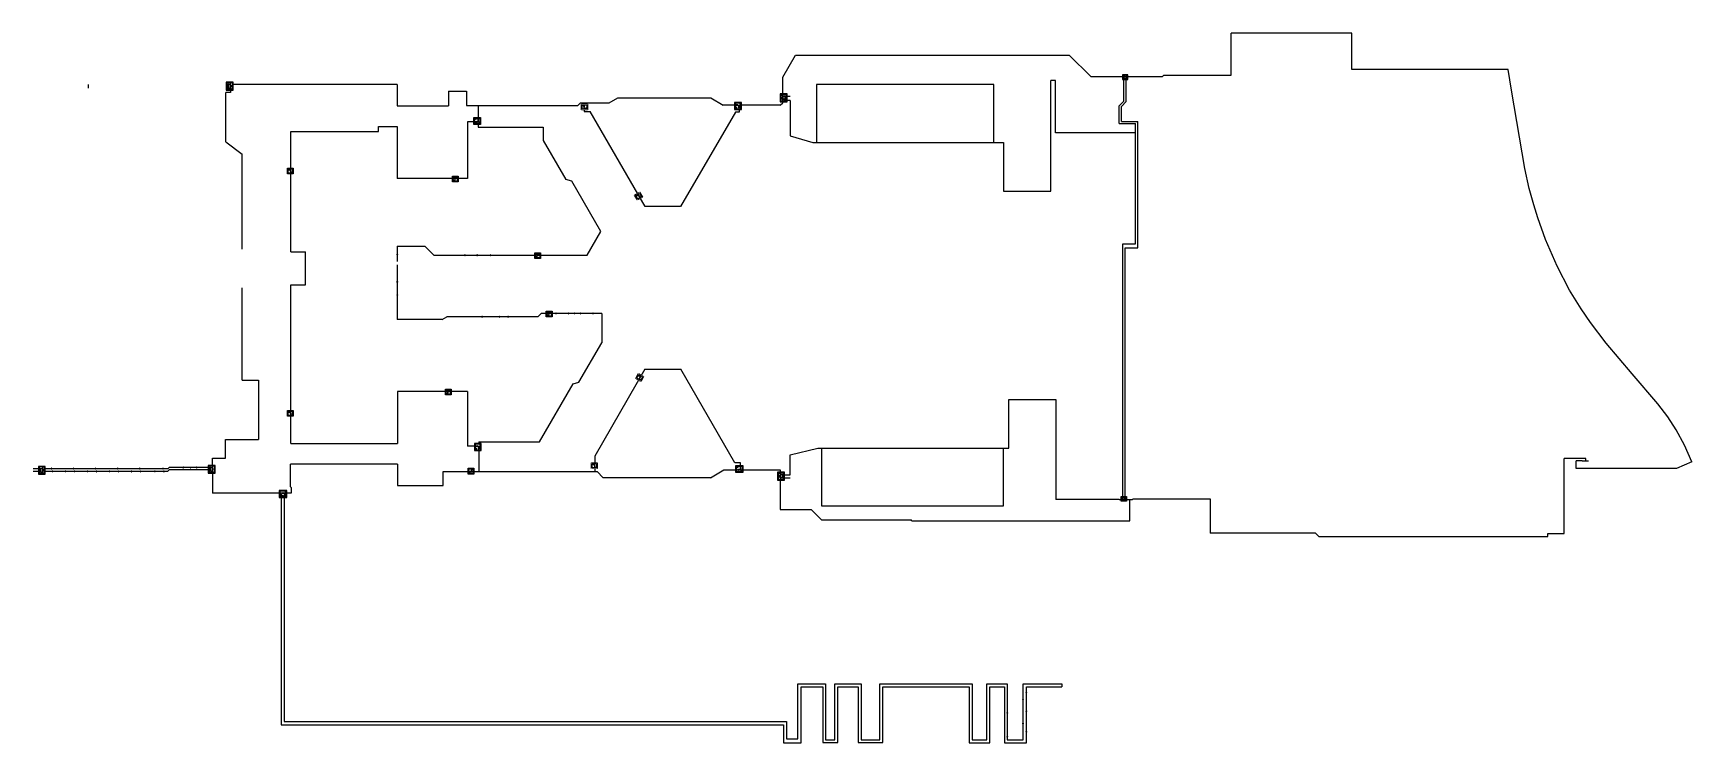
# Model space of a CAD drawing. Header units: millimetres. Extents: x 3277 to 8918, y 3908 to 6324.
import ezdxf

# ---------------------------------------------------------------- set-up
doc = ezdxf.new("R2010")
doc.units = ezdxf.units.MM
doc.set_wipeout_variables(frame=1)
for name, color, linetype in [('--GY-DN00', 6, 'Continuous'), ('--GY-DN300', 6, 'Continuous'), ('--GY-DN400', 5, 'Continuous'), ('--GY-DN450', 1, 'Continuous'), ('--GY-加油栓井', 3, 'Continuous'), ('--GY-管道DN450', 1, 'Continuous'), ('--GY-阀门井', 3, 'Continuous')]:
    doc.layers.add(name, color=color, linetype=linetype)

# ---------------------------------------------------------------- blocks, each defined once
blk = doc.blocks.new('单阀DN450')
blk.add_wipeout([(-1.4, 1.1), (-1.4, -1.5), (1.2, -1.5), (1.2, 1.1)]).dxf.layer = '--GY-阀门井'
at = {"layer": '--GY-阀门井'}
for p, q in [((-0.254, 0.3175), (-0.254, -0.3175)), ((-0.216, 0.3175), (-0.216, -0.3175)), ((0, 0.3175), (-0.216, 0)), ((0, 0.3175), (0, -0.3175)), ((0.216, 0), (0, 0.3175)), ((0.216, 0.3175), (0.216, -0.3175)), ((0.254, 0.3175), (0.254, -0.3175)), ((0.9, 0), (0.254, 0)), ((-0.254, 0), (-1.1, 0)), ((-0.216, 0), (0, -0.3175)), ((0, -0.3175), (0.216, 0))]:
    blk.add_line(p, q, dxfattribs=at)
for points in [[(-1.4, 1.1), (1.2, 1.1), (1.2, -1.5), (-1.4, -1.5)], [(-1.4, 1.1), (1.2, 1.1), (1.2, -1.5), (-1.4, -1.5)], [(-1.1, 0.8), (0.9, 0.8), (0.9, -1.2), (-1.1, -1.2)]]:
    blk.add_lwpolyline(points, close=True, dxfattribs=at)
for centre, radius in [((0.6, 0.5), 0.115), ((-0.75, -0.85), 0.35)]:
    blk.add_circle(centre, radius, dxfattribs=at)
blk = doc.blocks.new('单阀DN300')
at = {"layer": '--GY-阀门井'}
blk.add_lwpolyline([(-1.3, 1.1), (1.3, 1.1), (1.3, -1.5), (-1.3, -1.5)], close=True, dxfattribs=at)
blk.add_wipeout([(-1.3, 1.1), (-1.3, -1.5), (1.3, -1.5), (1.3, 1.1)]).dxf.layer = '--GY-阀门井'
for p, q in [((-0.208, 0.2415), (-0.208, -0.2415)), ((-0.178, 0.2415), (-0.178, -0.2415)), ((0, 0.2415), (-0.178, 0)), ((0, 0.2415), (0, -0.2415)), ((0.178, 0), (0, 0.2415)), ((0.178, 0.2415), (0.178, -0.2415)), ((0.208, 0.2415), (0.208, -0.2415)), ((1, 0), (0.208, 0)), ((-0.208, 0), (-1, 0)), ((-0.178, 0), (0, -0.2415)), ((0, -0.2415), (0.178, 0))]:
    blk.add_line(p, q, dxfattribs=at)
blk.add_lwpolyline([(-1, 0.8), (1, 0.8), (1, -1.2), (-1, -1.2)], close=True, dxfattribs=at)
for centre, radius in [((0.7, 0.5), 0.115), ((-0.65, -0.85), 0.35)]:
    blk.add_circle(centre, radius, dxfattribs=at)
blk = doc.blocks.new('双阀DN450x300')
blk.add_wipeout([(-2, 2), (-2, -1.1), (1.1, -1.1), (1.1, 2)]).dxf.layer = '--GY-阀门井'
at = {"layer": '--GY-阀门井'}
for p, q in [((-1.154, 0.3175), (-1.154, -0.3175)), ((-1.116, 0.3175), (-1.116, -0.3175)), ((-0.9, 0.3175), (-1.116, 0)), ((-0.9, 0.3175), (-0.9, -0.3175)), ((-0.684, 0), (-0.9, 0.3175)), ((-0.684, 0.3175), (-0.684, -0.3175)), ((-0.646, 0.3175), (-0.646, -0.3175)), ((-0.2415, 1.108), (0.2415, 1.108)), ((-0.2415, 1.078), (0.2415, 1.078)), ((0, 1.078), (-0.2415, 0.9)), ((-0.2415, 0.9), (0.2415, 0.9)), ((-0.2415, 0.9), (0, 0.722)), ((-0.2415, 0.722), (0.2415, 0.722)), ((-0.2415, 0.692), (0.2415, 0.692)), ((0, 1.7), (0, 1.108)), ((0.2415, 0.9), (0, 1.078)), ((0, 0.722), (0.2415, 0.9)), ((0, 0.692), (0, 0)), ((-1.116, 0), (-0.9, -0.3175)), ((-0.9, -0.3175), (-0.684, 0))]:
    blk.add_line(p, q, dxfattribs=at)
for points in [[(-2, 2), (1.1, 2), (1.1, -1.1), (-2, -1.1)], [(-1.7, 1.7), (0.8, 1.7), (0.8, -0.8), (-1.7, -0.8)]]:
    blk.add_lwpolyline(points, close=True, dxfattribs=at)
for points in [[(-1.7, 0), (-1.154, 0)], [(-0.646, 0), (0.8, 0)]]:
    blk.add_lwpolyline(points, dxfattribs=at)
for centre, radius in [((-1.35, 1.35), 0.35), ((0.5, -0.5), 0.115)]:
    blk.add_circle(centre, radius, dxfattribs=at)
blk = doc.blocks.new('三阀DN450x300x300')
blk.add_wipeout([(2642.13, 2024.14), (2642.13, 2021.04), (2645.73, 2021.04), (2645.73, 2024.14)]).dxf.layer = '--GY-阀门井'
at = {"layer": '--GY-阀门井'}
for p, q in [((2643.68, 2023.04), (2642.43, 2023.04)), ((2642.89, 2022.35), (2643.37, 2022.35)), ((2642.89, 2022.32), (2643.37, 2022.32)), ((2643.13, 2022.32), (2642.89, 2022.14)), ((2642.89, 2022.14), (2643.37, 2022.14)), ((2642.89, 2022.14), (2643.13, 2021.96)), ((2642.89, 2021.96), (2643.37, 2021.96)), ((2642.89, 2021.93), (2643.37, 2021.93)), ((2643.13, 2022.35), (2643.13, 2023.04)), ((2643.37, 2022.14), (2643.13, 2022.32)), ((2643.13, 2021.96), (2643.37, 2022.14)), ((2643.13, 2021.34), (2643.13, 2021.93)), ((2643.68, 2023.36), (2643.68, 2022.73)), ((2643.71, 2023.36), (2643.71, 2022.73)), ((2643.93, 2023.36), (2643.71, 2023.04)), ((2643.71, 2023.04), (2643.93, 2022.73)), ((2643.93, 2023.36), (2643.93, 2022.73)), ((2644.15, 2023.04), (2643.93, 2023.36)), ((2643.93, 2022.73), (2644.15, 2023.04)), ((2644.15, 2023.36), (2644.15, 2022.73)), ((2644.18, 2023.36), (2644.18, 2022.73)), ((2645.43, 2023.04), (2644.18, 2023.04)), ((2644.49, 2022.35), (2644.97, 2022.35)), ((2644.49, 2022.32), (2644.97, 2022.32)), ((2644.73, 2022.32), (2644.49, 2022.14)), ((2644.49, 2022.14), (2644.97, 2022.14)), ((2644.49, 2022.14), (2644.73, 2021.96)), ((2644.49, 2021.96), (2644.97, 2021.96)), ((2644.49, 2021.93), (2644.97, 2021.93)), ((2644.73, 2022.35), (2644.73, 2023.04)), ((2644.97, 2022.14), (2644.73, 2022.32)), ((2644.73, 2021.96), (2644.97, 2022.14)), ((2644.73, 2021.34), (2644.73, 2021.93))]:
    blk.add_line(p, q, dxfattribs=at)
for points in [[(2642.13, 2021.04), (2645.73, 2021.04), (2645.73, 2024.14), (2642.13, 2024.14)], [(2642.43, 2021.34), (2645.43, 2021.34), (2645.43, 2023.84), (2642.43, 2023.84)]]:
    blk.add_lwpolyline(points, close=True, dxfattribs=at)
for centre, radius in [((2645.13, 2023.54), 0.115), ((2643.93, 2021.69), 0.35)]:
    blk.add_circle(centre, radius, dxfattribs=at)
blk = doc.blocks.new('三阀阀井DN450x400x400')
blk.add_wipeout([(2652.6, 2028.68), (2652.6, 2025.58), (2656.2, 2025.58), (2656.2, 2028.68)]).dxf.layer = '--GY-阀门井'
at = {"layer": '--GY-阀门井'}
for p, q in [((2654.15, 2027.58), (2652.9, 2027.58)), ((2653.92, 2026.94), (2653.28, 2026.94)), ((2653.92, 2026.9), (2653.28, 2026.9)), ((2653.6, 2026.9), (2653.28, 2026.68)), ((2653.92, 2026.68), (2653.28, 2026.68)), ((2653.28, 2026.68), (2653.6, 2026.47)), ((2653.92, 2026.47), (2653.28, 2026.47)), ((2653.92, 2026.43), (2653.28, 2026.43)), ((2653.6, 2026.94), (2653.6, 2027.58)), ((2653.92, 2026.68), (2653.6, 2026.9)), ((2653.6, 2026.47), (2653.92, 2026.68)), ((2653.6, 2025.88), (2653.6, 2026.43)), ((2654.15, 2027.9), (2654.15, 2027.26)), ((2654.19, 2027.9), (2654.19, 2027.26)), ((2654.4, 2027.9), (2654.19, 2027.58)), ((2654.19, 2027.58), (2654.4, 2027.26)), ((2654.4, 2027.9), (2654.4, 2027.26)), ((2654.62, 2027.58), (2654.4, 2027.9)), ((2654.4, 2027.26), (2654.62, 2027.58)), ((2654.62, 2027.9), (2654.62, 2027.26)), ((2654.66, 2027.9), (2654.66, 2027.26)), ((2655.9, 2027.58), (2654.66, 2027.58)), ((2654.88, 2026.94), (2655.52, 2026.94)), ((2654.88, 2026.9), (2655.52, 2026.9)), ((2654.88, 2026.68), (2655.2, 2026.9)), ((2654.88, 2026.68), (2655.52, 2026.68)), ((2655.2, 2026.47), (2654.88, 2026.68)), ((2654.88, 2026.47), (2655.52, 2026.47)), ((2654.88, 2026.43), (2655.52, 2026.43)), ((2655.2, 2026.94), (2655.2, 2027.58)), ((2655.2, 2026.9), (2655.52, 2026.68)), ((2655.52, 2026.68), (2655.2, 2026.47)), ((2655.2, 2025.88), (2655.2, 2026.43))]:
    blk.add_line(p, q, dxfattribs=at)
for points in [[(2652.6, 2025.58), (2656.2, 2025.58), (2656.2, 2028.68), (2652.6, 2028.68)], [(2652.9, 2025.88), (2655.9, 2025.88), (2655.9, 2028.38), (2652.9, 2028.38)]]:
    blk.add_lwpolyline(points, close=True, dxfattribs=at)
for centre, radius in [((2654.4, 2026.23), 0.35), ((2655.6, 2028.08), 0.115)]:
    blk.add_circle(centre, radius, dxfattribs=at)
blk = doc.blocks.new('单阀DN400')
blk.add_wipeout([(-1.4, 1.1), (-1.4, -1.5), (1.2, -1.5), (1.2, 1.1)]).dxf.layer = '--GY-阀门井'
at = {"layer": '--GY-阀门井'}
for p, q in [((-0.235, -0.2985), (-0.235, 0.2985)), ((-0.203, -0.2985), (-0.203, 0.2985)), ((0, 0.2985), (-0.203, 0)), ((-0.203, 0), (0, -0.2985)), ((0, -0.2985), (0, 0.2985)), ((0.203, 0), (0, 0.2985)), ((0, -0.2985), (0.203, 0)), ((0.203, -0.2985), (0.203, 0.2985)), ((0.235, -0.2985), (0.235, 0.2985)), ((0.9, 0), (0.235, 0)), ((-0.235, 0), (-1.1, 0))]:
    blk.add_line(p, q, dxfattribs=at)
for points in [[(-1.4, 1.1), (1.2, 1.1), (1.2, -1.5), (-1.4, -1.5)], [(-1.4, 1.1), (1.2, 1.1), (1.2, -1.5), (-1.4, -1.5)], [(-1.1, 0.8), (0.9, 0.8), (0.9, -1.2), (-1.1, -1.2)]]:
    blk.add_lwpolyline(points, close=True, dxfattribs=at)
for centre, radius in [((0.6, 0.5), 0.115), ((-0.75, -0.85), 0.35)]:
    blk.add_circle(centre, radius, dxfattribs=at)
blk = doc.blocks.new('双阀DN450x450')
blk.add_wipeout([(-2, 2), (-2, -1.1), (1.1, -1.1), (1.1, 2)]).dxf.layer = '--GY-阀门井'
at = {"layer": '--GY-阀门井'}
for p, q in [((-1.154, 0.3175), (-1.154, -0.3175)), ((-1.116, 0.3175), (-1.116, -0.3175)), ((-0.9, 0.3175), (-1.116, 0)), ((-0.9, 0.3175), (-0.9, -0.3175)), ((-0.684, 0), (-0.9, 0.3175)), ((-0.684, 0.3175), (-0.684, -0.3175)), ((-0.646, 0.3175), (-0.646, -0.3175)), ((0.3175, 1.154), (-0.3175, 1.154)), ((0.3175, 1.116), (-0.3175, 1.116)), ((0, 1.116), (-0.3175, 0.9)), ((0.3175, 0.9), (-0.3175, 0.9)), ((-0.3175, 0.9), (0, 0.684)), ((0.3175, 0.684), (-0.3175, 0.684)), ((0.3175, 0.646), (-0.3175, 0.646)), ((0, 1.7), (0, 1.154)), ((0.3175, 0.9), (0, 1.116)), ((0, 0.684), (0.3175, 0.9)), ((0, 0.646), (0, 0)), ((-1.116, 0), (-0.9, -0.3175)), ((-0.9, -0.3175), (-0.684, 0))]:
    blk.add_line(p, q, dxfattribs=at)
for points in [[(-2, 2), (1.1, 2), (1.1, -1.1), (-2, -1.1)], [(-1.7, 1.7), (0.8, 1.7), (0.8, -0.8), (-1.7, -0.8)]]:
    blk.add_lwpolyline(points, close=True, dxfattribs=at)
for points in [[(-1.7, 0), (-1.154, 0)], [(-0.646, 0), (0.8, 0)]]:
    blk.add_lwpolyline(points, dxfattribs=at)
for centre, radius in [((-1.35, 1.35), 0.35), ((0.5, -0.5), 0.115)]:
    blk.add_circle(centre, radius, dxfattribs=at)
blk = doc.blocks.new('加油栓井')
at = {"layer": '--GY-加油栓井'}
blk.add_lwpolyline([(1, 0), (1, 0.1), (1, 0.1), (1, 0.2), (1, 0.2), (1, 0.3), (0.9, 0.4), (0.9, 0.4), (0.9, 0.5), (0.8, 0.5), (0.8, 0.6), (0.8, 0.6), (0.7, 0.7), (0.7, 0.7), (0.6, 0.8), (0.6, 0.8), (0.5, 0.8), (0.5, 0.9), (0.4, 0.9), (0.4, 0.9), (0.3, 1), (0.2, 1), (0.2, 1), (0.1, 1), (0.1, 1), (0, 1), (-0.1, 1), (-0.1, 1), (-0.2, 1), (-0.2, 1), (-0.3, 1), (-0.4, 0.9), (-0.4, 0.9), (-0.5, 0.9), (-0.5, 0.8), (-0.6, 0.8), (-0.6, 0.8), (-0.7, 0.7), (-0.7, 0.7), (-0.8, 0.6), (-0.8, 0.6), (-0.8, 0.5), (-0.9, 0.5), (-0.9, 0.4), (-0.9, 0.4), (-1, 0.3), (-1, 0.2), (-1, 0.2), (-1, 0.1), (-1, 0.1), (-1, 0), (-1, -0.1), (-1, -0.1), (-1, -0.2), (-1, -0.2), (-1, -0.3), (-0.9, -0.4), (-0.9, -0.4), (-0.9, -0.5), (-0.8, -0.5), (-0.8, -0.6), (-0.8, -0.6), (-0.7, -0.7), (-0.7, -0.7), (-0.6, -0.8), (-0.6, -0.8), (-0.5, -0.8), (-0.5, -0.9), (-0.4, -0.9), (-0.4, -0.9), (-0.3, -1), (-0.2, -1), (-0.2, -1), (-0.1, -1), (-0.1, -1), (0, -1), (0.1, -1), (0.1, -1), (0.2, -1), (0.2, -1), (0.3, -1), (0.4, -0.9), (0.4, -0.9), (0.5, -0.9), (0.5, -0.8), (0.6, -0.8), (0.6, -0.8), (0.7, -0.7), (0.7, -0.7), (0.8, -0.6), (0.8, -0.6), (0.8, -0.5), (0.9, -0.5), (0.9, -0.4), (0.9, -0.4), (1, -0.3), (1, -0.2), (1, -0.2), (1, -0.1), (1, -0.1)], close=True, dxfattribs=at)
blk.add_circle((0, 0), 1, dxfattribs=at)
blk.add_wipeout([(1, 0), (1, 0.1), (1, 0.1), (1, 0.2), (1, 0.2), (1, 0.3), (0.9, 0.4), (0.9, 0.4), (0.9, 0.5), (0.8, 0.5), (0.8, 0.6), (0.8, 0.6), (0.7, 0.7), (0.7, 0.7), (0.6, 0.8), (0.6, 0.8), (0.5, 0.8), (0.5, 0.9), (0.4, 0.9), (0.4, 0.9), (0.3, 1), (0.2, 1), (0.2, 1), (0.1, 1), (0.1, 1), (0, 1), (-0.1, 1), (-0.1, 1), (-0.2, 1), (-0.2, 1), (-0.3, 1), (-0.4, 0.9), (-0.4, 0.9), (-0.5, 0.9), (-0.5, 0.8), (-0.6, 0.8), (-0.6, 0.8), (-0.7, 0.7), (-0.7, 0.7), (-0.8, 0.6), (-0.8, 0.6), (-0.8, 0.5), (-0.9, 0.5), (-0.9, 0.4), (-0.9, 0.4), (-1, 0.3), (-1, 0.2), (-1, 0.2), (-1, 0.1), (-1, 0.1), (-1, 0), (-1, -0.1), (-1, -0.1), (-1, -0.2), (-1, -0.2), (-1, -0.3), (-0.9, -0.4), (-0.9, -0.4), (-0.9, -0.5), (-0.8, -0.5), (-0.8, -0.6), (-0.8, -0.6), (-0.7, -0.7), (-0.7, -0.7), (-0.6, -0.8), (-0.6, -0.8), (-0.5, -0.8), (-0.5, -0.9), (-0.4, -0.9), (-0.4, -0.9), (-0.3, -1), (-0.2, -1), (-0.2, -1), (-0.1, -1), (-0.1, -1), (0, -1), (0.1, -1), (0.1, -1), (0.2, -1), (0.2, -1), (0.3, -1), (0.4, -0.9), (0.4, -0.9), (0.5, -0.9), (0.5, -0.8), (0.6, -0.8), (0.6, -0.8), (0.7, -0.7), (0.7, -0.7), (0.8, -0.6), (0.8, -0.6), (0.8, -0.5), (0.9, -0.5), (0.9, -0.4), (0.9, -0.4), (1, -0.3), (1, -0.2), (1, -0.2), (1, -0.1), (1, -0.1)]).dxf.layer = '--GY-加油栓井'
blk.add_hatch(color=256, dxfattribs=at).paths.add_polyline_path([(0.5, 0, 1), (-0.5, 0, 1)])
blk.add_circle((0, 0), 0.5, dxfattribs=at)

msp = doc.modelspace()

# ---------------------------------------------------------------- linework, layer by layer
at = {"layer": '--GY-DN00', "color": 1, "elevation": 0}
msp.add_lwpolyline([(8557.6, 4868.5), (8567.3, 4868.5)], dxfattribs=at)
at = {"layer": '--GY-DN300', "color": 1}
msp.add_line((3464.7, 6137.3), (3464.7, 6149.3), dxfattribs=at)
at = {"layer": '--GY-DN300', "color": 1, "elevation": 0}
for points in [[(5150.6, 6086.6), (5150.6, 6056.8)], [(5150.6, 6056.8), (5171.7, 6056.8)], [(5358, 5734.2), (5171.7, 6056.8)], [(5665.5, 6055), (5479.1, 5734.2)], [(5677.6, 6055), (5665.5, 6055)], [(5677.6, 6079.4), (5677.6, 6055)], [(5479.1, 5734.2), (5358, 5734.2)], [(5357.7, 5180.2), (5186.8, 4884.2)], [(5357.7, 5180.2), (5479.5, 5180.2)], [(5663.5, 4861.5), (5479.5, 5180.2)], [(5186.8, 4884.2), (5186.8, 4831.6)], [(5682.3, 4861.5), (5663.5, 4861.5)], [(5682.3, 4837.3), (5682.3, 4861.5)]]:
    msp.add_lwpolyline(points, dxfattribs=at)
at = {"layer": '--GY-DN300', "color": 1}
for points in [[(3733.5, 4832.3), (3276.8, 4832.3)], [(3277.1, 4842), (3736, 4842)], [(3733.5, 4832.3), (3739.4, 4837.4)], [(3736, 4842), (3739.4, 4845.4)], [(3887, 4845.4), (3739.4, 4845.4)], [(3887, 4837.4), (3739.4, 4837.4)]]:
    msp.add_lwpolyline(points, dxfattribs=at)
at = {"layer": '--GY-DN300'}
msp.add_lwpolyline([(3309.8, 4842), (3309.8, 4832.3)], dxfattribs=at)
at = {"layer": '--GY-DN400', "color": 1}
for points in [[(4153.1, 5989.1), (4451.6, 5989.1)], [(4153.1, 5580), (4153.1, 5989.1)], [(4451.6, 5989.1), (4451.6, 6006)], [(4451.6, 6006), (4515.1, 6006)], [(4790.4, 6021.6), (4754.6, 6021.6)], [(4153.1, 5580), (4203.1, 5580)], [(4203.1, 5467), (4203.1, 5580)], [(4153.1, 5467), (4203.1, 5467)], [(4153.1, 4927.5), (4153.1, 5467)], [(4153.1, 4927.5), (4515.5, 4927.5)], [(4792.8, 4918.5), (4754.6, 4918.5)]]:
    msp.add_lwpolyline(points, dxfattribs=at)
at = {"layer": '--GY-DN400', "color": 1, "elevation": 0}
for points in [[(4515.1, 6006), (4515.1, 5829)], [(4754.6, 6021.6), (4754.6, 5829)], [(4754.6, 5829), (4515.1, 5829)], [(4515.5, 5104.3), (4515.5, 4927.5)], [(4754.6, 5104.3), (4515.5, 5104.3)], [(4754.6, 5104.3), (4754.6, 4918.5)]]:
    msp.add_lwpolyline(points, dxfattribs=at)
at = {"layer": '--GY-DN450'}
for p, q in [((5108.5, 5820.6), (5088.2, 5826)), ((8545.7, 4868.5, 0), (8525.1, 4868.6, 0)), ((5877.2, 3921.8), (5877.2, 4109.2)), ((5877.2, 4109.2), (5971.6, 4109.2)), ((5971.6, 4109.2), (5971.6, 3919.1)), ((6003.2, 3919.1), (6003.2, 4109.2)), ((6003.2, 4109.2), (6093, 4109.2)), ((6093, 4109.2), (6093, 3919.1)), ((6156.8, 3919.1), (6156.8, 4109.2)), ((6156.8, 4109.2), (6470.3, 4109.2)), ((6470.3, 4109.2), (6470.3, 3919.1)), ((6520.3, 3919.1), (6520.3, 4109.2)), ((6520.3, 4109.2), (6590.1, 4109.2)), ((6590.1, 4109.2), (6590.1, 3919.1)), ((6643.9, 3919.1), (6643.9, 4109.2)), ((6643.9, 4109.2), (6775.4, 4109.2, 0)), ((4130.7, 3981.1), (5839.5, 3981.1)), ((5839.5, 3981.1), (5839.5, 3921.8)), ((5839.5, 3921.8), (5877.2, 3921.8)), ((5971.6, 3919.1), (6003.2, 3919.1)), ((6093, 3919.1), (6156.8, 3919.1)), ((6470.3, 3919.1), (6520.3, 3919.1)), ((6590.1, 3919.1), (6643.9, 3919.1))]:
    msp.add_line(p, q, dxfattribs=at)
at = {"layer": '--GY-DN450', "color": 1}
for points in [[(7762.1, 6324), (7351.6, 6324)], [(7351.6, 6180.5), (7351.6, 6324)], [(7762.1, 6200), (7762.1, 6324)], [(5826.1, 6174.5), (5869.4, 6249.6)], [(6801, 6249.6), (6874.1, 6176.5)], [(6874.1, 6176.5), (7118.1, 6176.5)], [(6986.9, 6092.5), (6986.9, 6176.5)], [(6994.9, 6091.1), (6994.9, 6176.5)], [(7122.1, 6180.5), (7118.1, 6176.5)], [(7122.1, 6180.5), (7351.6, 6180.5)], [(8293.6, 6200), (7762.1, 6200)], [(8304.9, 6130), (8293.6, 6200)], [(3948.4, 6122.4), (3932.5, 6122.4)], [(3932.5, 5953.6), (3932.5, 6122.4)], [(3948.4, 6149.3), (3948.4, 6122.4)], [(5851.6, 6108.9), (5826.1, 6108.9)], [(8350.9, 5863), (8304.9, 6130)], [(4790.4, 6077.6), (4790.4, 6004.2)], [(6986.9, 6092.5), (6970.8, 6076.4)], [(6970.8, 6016), (6970.8, 6076.4)], [(6994.9, 6091.1), (6978.5, 6074.7)], [(6978.5, 6022.8), (6978.5, 6074.7)], [(6970.8, 6016), (7025.6, 6016)], [(6978.5, 6022.8), (7033.6, 6022.8)], [(7025.6, 5606.8), (7025.6, 6016)], [(7033.6, 5606.8), (7033.6, 6022.8)], [(3932.5, 5953.6), (3987.2, 5911.9)], [(3987.2, 5588.5), (3987.2, 5911.9)], [(5207.9, 5649.3), (5108.5, 5820.6)], [(8365, 5795.7), (8350.9, 5863)], [(8380.7, 5739.2), (8365, 5795.7)], [(8394.2, 5695.8), (8380.7, 5739.2)], [(5161.1, 5568.2), (5207.9, 5649.3)], [(8421.2, 5621.2), (8394.2, 5695.8)], [(4515.1, 5598.5), (4515.1, 5546.2)], [(6982.6, 5606.8), (7025.6, 5606.8)], [(6990.6, 5593), (7033.6, 5593)], [(6990.6, 4736.5), (6990.6, 5593)], [(7033.6, 5593), (7033.6, 5606.8)], [(8460.7, 5531.2), (8421.2, 5621.2)], [(4515.1, 5535.4), (4515.1, 5349.5)], [(4639.4, 5568.2), (5161.1, 5568.2)], [(8502.6, 5449.7), (8460.7, 5531.2)], [(3987.2, 5143), (3987.2, 5457.5)], [(8541.9, 5385.4), (8502.6, 5449.7)], [(5211.3, 5370), (5211.3, 5270.4)], [(8573.9, 5338.9), (8541.9, 5385.4)], [(8627.1, 5268.5), (8573.9, 5338.9)], [(8715.1, 5164.1), (8627.1, 5268.5)], [(3987.2, 5143), (4041.1, 5143)], [(4041.1, 5143), (4043.1, 5143)], [(4043.1, 5143), (4043.1, 4941.2)], [(8802.9, 5062.5), (8715.1, 5164.1)], [(8836.8, 5017.6), (8802.9, 5062.5)], [(8865.1, 4974), (8836.8, 5017.6)], [(8893.6, 4922.1), (8865.1, 4974.1)], [(3930.8, 4941.2), (4043.1, 4941.2)], [(3930.8, 4877.1), (3930.8, 4941.2)], [(4792.8, 4932.4), (4792.8, 4831.6)], [(8918.4, 4864.9), (8893.6, 4922.1)], [(3887, 4877.1), (3930.8, 4877.1)], [(3887, 4845.4), (3887, 4877.1)], [(4152.1, 4779.5), (4152.1, 4856.7)], [(8918.4, 4864.9), (8866.6, 4842.4)], [(3887, 4845.4), (3887, 4758.5)], [(5215.9, 4810.8), (5195.2, 4831.6)], [(5817.1, 4820.7), (5851.6, 4820.7)], [(5817.1, 4810.2), (5851.6, 4810.2)], [(8866.6, 4842.4), (8525, 4842.4)], [(4149.9, 4758.5), (3887, 4758.5)], [(4120.6, 4758.5), (4120.6, 3970.1)], [(4130.7, 4758.5), (4130.7, 3981.1)], [(4154.1, 4758.5), (4149.9, 4758.5)], [(4152.1, 4779.5), (4154.1, 4777.5)], [(4154.1, 4777.5), (4154.1, 4758.5)], [(4515.5, 4784), (4671.1, 4784)], [(5817.1, 4702.5), (5923, 4702.5)], [(5923, 4702.5), (5958.5, 4667)], [(6970.5, 4736.5), (7015.8, 4736.5)], [(7015.8, 4736.5), (7017.9, 4738.5)], [(7017.9, 4738.5), (7279.6, 4738.5)], [(7279.6, 4738.5), (7279.6, 4622)], [(5958.5, 4667), (6263.3, 4667)], [(6265.8, 4664.5), (6263.3, 4667)], [(6265.8, 4664.5), (7006.7, 4664.5)], [(7638.1, 4622), (7279.6, 4622)], [(7649.6, 4610.5), (7638.1, 4622)], [(7649.6, 4610.5), (8428.1, 4610.5)], [(8428.1, 4610.5), (8428.1, 4620.8)], [(5888.5, 4098.6), (5962.3, 4098.6)], [(5888.5, 3908.9), (5888.5, 4098.6)], [(5962.3, 4098.6), (5962.3, 3909.4)], [(6013.4, 4099.2), (6083.4, 4099.2)], [(6013.4, 3909.4), (6013.4, 4099.2)], [(6083.4, 4099.2), (6083.4, 3909.7)], [(6167.2, 4099.5), (6460.6, 4099.5)], [(6167.2, 3909.7), (6167.2, 4099.5)], [(6460.6, 4099.5), (6460.6, 3908.9)], [(6530.4, 4098.9), (6580.9, 4098.9)], [(6530.4, 3908.9), (6530.4, 4098.9)], [(6580.9, 4098.9), (6580.9, 3908.3)], [(6654.9, 4098.9), (6775.4, 4098.9)], [(6654.9, 3908.3), (6654.9, 4098.9)], [(4120.6, 3970.1), (5828.8, 3970.1)], [(5828.8, 3970.1), (5828.8, 3908.9)], [(5828.8, 3908.9), (5888.5, 3908.9)], [(5962.3, 3909.4), (6013.4, 3909.4)], [(6083.4, 3909.7), (6167.2, 3909.7)], [(6460.6, 3908.9), (6530.4, 3908.9)], [(6580.9, 3908.3), (6654.9, 3908.3)]]:
    msp.add_lwpolyline(points, dxfattribs=at)
at = {"layer": '--GY-DN450', "color": 1, "elevation": 0}
for points in [[(5869.4, 6249.6), (6801, 6249.6)], [(4515.1, 6149.6), (3948.4, 6149.3)], [(4515.1, 6149.6), (4515.1, 6077.1)], [(5826.1, 6087.4), (5826.1, 6174.5)], [(6754.1, 6162.9), (6738.2, 6162.9)], [(6738.2, 5786.1), (6738.2, 6162.9)], [(6754.1, 5984.7), (6754.1, 6162.9)], [(4689.6, 6127.1), (4750.6, 6127.1)], [(4689.6, 6127.1), (4689.6, 6077.1)], [(4750.6, 6127.1), (4750.6, 6077.6)], [(5236.1, 6086.6), (5265.1, 6103.3)], [(5265.1, 6103.3), (5582.1, 6103.3)], [(5582.1, 6103.3), (5623.5, 6079.4)], [(5851.6, 6095), (5826.1, 6095)], [(5941.5, 6149.1), (5941.5, 5951.7)], [(6544, 6149.1), (5941.5, 6149.1)], [(6544, 5951.7), (6544, 6149.1)], [(4515.1, 6077.1), (4689.6, 6077.1)], [(4750.6, 6077.6), (5129.1, 6077.6)], [(5129.1, 6077.6), (5138.1, 6086.6)], [(5138.1, 6086.6), (5236.1, 6086.6)], [(5818, 6079.4), (5623.5, 6079.4)], [(5818, 6079.4), (5826.1, 6087.4)], [(4790.4, 6004.2), (5011.1, 6004.2)], [(5011.1, 6004.2), (5011.1, 5958.7)], [(7025.6, 5984.7), (6754.1, 5984.7)], [(5011.1, 5958.7), (5088.2, 5826)], [(5851.6, 5974.9), (5928.5, 5951.7)], [(5928.5, 5951.7), (6577.7, 5951.7)], [(6577.7, 5951.7), (6577.7, 5786.1)], [(6577.7, 5786.1), (6738.2, 5786.1)], [(4609.1, 5598.5), (4639.4, 5568.2)], [(4993.1, 5358.5), (5004.6, 5370)], [(5211.3, 5370), (5004.6, 5370)], [(4668.1, 5349.5), (4515.1, 5349.5)], [(4668.1, 5349.5), (4683.7, 5358.5)], [(4993.1, 5358.5), (4683.7, 5358.5)], [(5133.1, 5135.6), (5211.3, 5270.4)], [(5113.3, 5130.4), (5133.1, 5135.6)], [(4998.5, 4932.4), (5113.3, 5130.4)], [(6595, 5076.9), (6755.6, 5076.9)], [(6595, 4911.3), (6595, 5076.9)], [(6755.6, 5076.9), (6755.6, 4736.5)], [(4792.8, 4932.4), (4998.5, 4932.4)], [(5851, 4889.2), (5945.8, 4911.3)], [(5945.8, 4911.3), (6595, 4911.3)], [(5958.9, 4713.9), (5958.9, 4911.3)], [(6576, 4911.3), (6576, 4713.9)], [(4515.5, 4856.7), (4152.1, 4856.7)], [(4515.5, 4856.7), (4515.5, 4784)], [(8557.6, 4875.9), (8484.7, 4875.9)], [(8484.7, 4620.8), (8484.7, 4875.9)], [(8525, 4842.4), (8525.1, 4868.4)], [(8545.7, 4868.5), (8557.6, 4868.5)], [(8557.6, 4868.5), (8557.6, 4875.9)], [(4671.1, 4784), (4671.1, 4831.6)], [(4671.1, 4831.6), (5195.2, 4831.6)], [(5580.3, 4810.8), (5215.9, 4810.8)], [(5580.3, 4810.8), (5626.2, 4837.3)], [(5626.2, 4837.3), (5817.1, 4837.3)], [(5817.1, 4837.3), (5817.1, 4702.5)], [(6576, 4713.9), (5958.9, 4713.9)], [(8428.1, 4620.8), (8484.7, 4620.8)], [(6775.4, 4109.2), (6775.4, 4098.9)]]:
    msp.add_lwpolyline(points, dxfattribs=at)

# ---------------------------------------------------------------- next in the draw order: block references
at = {"layer": '--GY-DN450', "xscale": 5, "yscale": 5, "zscale": 5}
msp.add_blockref('三阀DN450x300x300', (-6228.8, -3938.7), dxfattribs=at)
at = {"layer": '--GY-DN450', "xscale": 7.5, "yscale": 7.5, "zscale": 7.5, "rotation": 90}
for name, p in [('三阀阀井DN450x400x400', (21032.9, -13804.4)), ('三阀DN450x300x300', (20989.9, -15013.3))]:
    msp.add_blockref(name, p, dxfattribs=at)
at = {"layer": '--GY-DN450', "color": 1, "xscale": -5, "yscale": 5, "zscale": 5, "rotation": 180}
msp.add_blockref('三阀DN450x300x300', (-6233.1, 14851.7), dxfattribs=at)
at = {"layer": '--GY-加油栓井', "lineweight": -3}
for p in [(4515.1, 5570.9), (3342.5, 4832.3), (3386.6, 4832.3), (3417.5, 4832.3), (3461.6, 4832.3), (3492.5, 4832.3), (3536.6, 4832.3), (3567.5, 4832.3), (3611.6, 4832.3), (3642.5, 4832.3), (3690.6, 4832.3), (3721.5, 4832.3), (3787.1, 4845.4), (3833.1, 4845.4), (6590.1, 4010.2), (6643.9, 4055.3), (6654.9, 4016), (6643.9, 3974.2), (6590.1, 3929.1)]:
    msp.add_blockref('加油栓井', p, dxfattribs=at)
at = {"layer": '--GY-加油栓井', "lineweight": -3, "rotation": 239.9999998785177}
for p in [(4745.4, 5568.2), (4787.1, 5568.2), (4832.9, 5568.2, 0), (4803.7, 5358.5), (4863.5, 5358.5), (5097, 5370), (5139, 5370), (5181, 5370)]:
    msp.add_blockref('加油栓井', p, dxfattribs=at)
at = {"layer": '--GY-加油栓井', "lineweight": -3, "xscale": -1, "rotation": 180}
msp.add_blockref('加油栓井', (4515.1, 5477.4), dxfattribs=at)
at = {"layer": '--GY-加油栓井', "color": 28, "lineweight": -3}
msp.add_blockref('加油栓井', (4515.1, 5432.7), dxfattribs=at)
at = {"layer": '--GY-管道DN450', "yscale": 7.5, "zscale": 7.5}
for name, p, xscale, rotation in [('三阀DN450x300x300', (-11224.4, 25972.7), 7.5, 270), ('单阀DN300', (5150.5, 6072.6), 7.5, 90), ('双阀DN450x450', (5677.6, 6079.4), -7.5, 180), ('单阀DN400', (4153.1, 5853.7), 7.5, 270), ('单阀DN300', (5337.2, 5770.2, 0), 7.5, 300.0000000000103), ('单阀DN300', (5341, 5151.2), 7.5, 239.935206832203), ('单阀DN400', (4153.1, 5028.8), 7.5, 270), ('双阀DN450x450', (4792.8, 4918.5), -7.5, 180), ('三阀DN450x300x300', (-11285.8, 24668.9), 7.5, 270), ('单阀DN300', (5186.8, 4851.4), 7.5, 270), ('单阀DN450', (4765.3, 4831.6), 7.5, 180)]:
    msp.add_blockref(name, p, dxfattribs=dict(at, xscale=xscale, rotation=rotation))
at = {"layer": '--GY-管道DN450', "xscale": 7.5, "yscale": 7.5, "zscale": 7.5}
for name, p in [('双阀DN450x450', (4790.4, 6021.6)), ('单阀DN450', (4713.2, 5829)), ('单阀DN450', (4993.5, 5568.2)), ('单阀DN450', (5032.7, 5370)), ('单阀DN450', (4689.3, 5104.3)), ('双阀DN450x300', (5682.3, 4837.3)), ('三阀DN450x300x300', (-15702.9, -10414.3))]:
    msp.add_blockref(name, p, dxfattribs=at)

# ---------------------------------------------------------------- next in the draw order: linework, layer by layer
at = {"layer": '--GY-DN300', "color": 1, "const_width": 0.01, "flags": 128}
for points in [[(3464.7, 6149.3), (3948.4, 6149.3)], [(3464.7, 6137.3), (3948.5, 6137.3)]]:
    msp.add_lwpolyline(points, dxfattribs=at)
at = {"layer": '--GY-DN450'}
msp.add_line((7006.7, 4664.5), (7006.7, 4736.5), dxfattribs=at)
at = {"layer": '--GY-DN450', "color": 1, "elevation": 0}
for points in [[(5851.6, 6095), (5851.6, 5974.9)], [(4515.1, 5598.5), (4609.1, 5598.5)]]:
    msp.add_lwpolyline(points, dxfattribs=at)
at = {"layer": '--GY-DN450', "color": 1}
for points in [[(6982.6, 4736.5), (6982.6, 5606.8)], [(5851.6, 4820.7), (5851, 4889.2)], [(6970.5, 4736.5), (6755.6, 4736.5)]]:
    msp.add_lwpolyline(points, dxfattribs=at)

# ---------------------------------------------------------------- next in the draw order: block references
at = {"layer": '--GY-加油栓井', "lineweight": -3, "rotation": 239.9999998785177}
for p in [(4892.1, 5358.5), (5055, 5370)]:
    msp.add_blockref('加油栓井', p, dxfattribs=at)
at = {"layer": '--GY-加油栓井', "lineweight": -3, "xscale": -1, "rotation": 120.0000001214824}
msp.add_blockref('加油栓井', (5117.6, 5370), dxfattribs=at)
at = {"layer": '--GY-加油栓井', "lineweight": -3}
for p in [(3339.4, 4842), (3414.4, 4842), (3489.4, 4842), (3564.4, 4842), (3639.4, 4842), (3718.4, 4842), (6654.9, 4079.2), (6654.9, 3946)]:
    msp.add_blockref('加油栓井', p, dxfattribs=at)
at = {"layer": '--GY-加油栓井', "lineweight": -3, "xscale": -1}
msp.add_blockref('加油栓井', (3812.3, 4845.4), dxfattribs=at)

# ---------------------------------------------------------------- next in the draw order: block references
at = {"layer": '--GY-管道DN450', "xscale": 7.5, "yscale": 7.5, "zscale": 7.5, "rotation": 270}
msp.add_blockref('三阀DN450x300x300', (-11863, 24665.5), dxfattribs=at)

doc.saveas('drawing.dxf')
